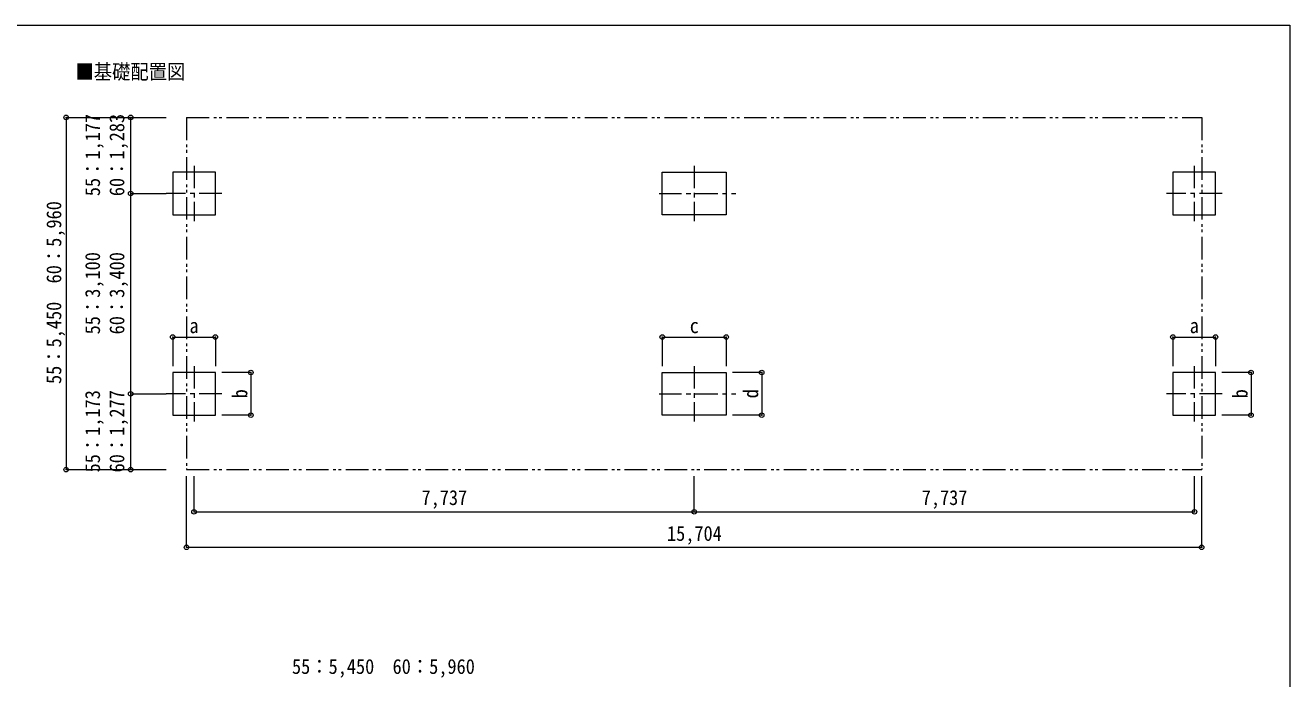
# Model space of a CAD drawing. Units: millimetres at full size, sheet at 1:70. Extents: x -19675 to 19675, y -13580 to 13580.
# Drawn here: x -875 to 18685, y 3468 to 13580 of the extents above; entities that cross this region are included whole.
import ezdxf
from ezdxf.enums import TextEntityAlignment as Align

# ---------------------------------------------------------------- set-up
doc = ezdxf.new("R2010")
doc.units = ezdxf.units.MM
doc.header["$LTSCALE"] = 70
doc.header["$PDMODE"] = 32
doc.header["$PDSIZE"] = 70
doc.linetypes.add('CHAIN1', pattern=[8, 5, -1, 1, -1])
doc.linetypes.add('DOUBLE_CHAIN1', pattern=[8.8, 5, -1, 0.6, -0.6, 0.6, -1])
for name, color, linetype, lineweight in [('0-8_TABLE1', 6, 'Continuous', 9), ('1-8', 6, 'Continuous', 9), ('1-A', 4, 'CHAIN1', 9), ('F-0', 7, 'Continuous', 9)]:
    doc.layers.add(name, color=color, linetype=linetype, lineweight=lineweight)
doc.layers.add('1-7', color=7, linetype='Continuous')
doc.styles.add('ＭＳ ゴシック', font='')
doc.styles.get('ＭＳ ゴシック').set_extended_font_data('MS Gothic')

msp = doc.modelspace()

# ---------------------------------------------------------------- linework, layer by layer
at = {"layer": '1-8'}
for p, q in [((-243.96, 12154.37), (1306.04, 12154.37)), ((-243.96, 12154.37), (-243.96, 6704.35)), ((756.04, 10977.35), (1306.04, 10977.35)), ((1405.04, 8755.99), (1405.04, 8305.99)), ((1405.04, 8755.99), (2065.04, 8755.99)), ((2065.04, 8755.99), (2065.04, 8305.99)), ((8978.54, 8755.99), (8978.54, 8305.99)), ((8978.54, 8755.99), (9968.54, 8755.99)), ((9968.54, 8755.99), (9968.54, 8305.99)), ((16878.04, 8755.99), (16878.04, 8305.99)), ((16878.04, 8755.99), (17538.04, 8755.99)), ((17538.04, 8755.99), (17538.04, 8305.99)), ((2614.04, 8206.99), (2164.04, 8206.99)), ((2614.04, 8206.99), (2614.04, 7546.94)), ((10517.54, 8206.99), (10067.54, 8206.99)), ((10517.54, 8206.99), (10517.54, 7546.94)), ((18087.04, 8206.99), (17637.04, 8206.99)), ((18087.04, 8206.99), (18087.04, 7546.94)), ((756.04, 7877.35), (1306.04, 7877.35)), ((2614.04, 7546.94), (2164.04, 7546.94)), ((10517.54, 7546.94), (10067.54, 7546.94)), ((18087.04, 7546.94), (17637.04, 7546.94)), ((-243.96, 6704.35), (1306.04, 6704.35)), ((1619.54, 5502.24), (1619.54, 6601.88)), ((1735.04, 6051.88), (1735.04, 6601.88)), ((9473.54, 6051.88), (9473.54, 6601.88)), ((17212.04, 6051.88), (17212.04, 6601.88)), ((17323.54, 5502.24), (17323.54, 6601.88)), ((1619.54, 5502.24), (17323.54, 5502.24))]:
    msp.add_line(p, q, dxfattribs=at)
for points in [[(756.04, 6704.35), (756.04, 7877.35), (756.04, 10977.35), (756.04, 12154.37)], [(1735.04, 6051.88), (9473.54, 6051.88), (17212.04, 6051.88)]]:
    msp.add_lwpolyline(points, dxfattribs=at)
for p in [(-243.96, 12154.37), (756.04, 12154.37), (756.04, 10977.35), (1405.04, 8755.99), (2065.04, 8755.99), (8978.54, 8755.99), (9968.54, 8755.99), (16878.04, 8755.99), (17538.04, 8755.99), (2614.04, 8206.99), (10517.54, 8206.99), (18087.04, 8206.99), (756.04, 7877.35), (2614.04, 7546.94), (10517.54, 7546.94), (18087.04, 7546.94), (-243.96, 6704.35), (756.04, 6704.35), (1735.04, 6051.88), (9473.54, 6051.88), (17212.04, 6051.88), (1619.54, 5502.24), (17323.54, 5502.24)]:
    msp.add_point(p, dxfattribs=at)
at = {"layer": '1-A', "color": 7, "linetype": 'DOUBLE_CHAIN1'}
for p, q in [((1619.54, 12154.37), (1619.54, 6704.35)), ((1619.54, 6704.35), (17323.54, 6704.35))]:
    msp.add_line(p, q, dxfattribs=at)
at = {"layer": '1-A'}
for p, q in [((1735.04, 11407.39), (1735.04, 10547.35)), ((9473.54, 11406.99), (9473.54, 10546.94)), ((17208.04, 11407.39), (17208.04, 10547.35)), ((2165.04, 10977.35), (1305.04, 10977.35)), ((8928.54, 10976.94), (10118.54, 10976.94)), ((17638.04, 10977.35), (16778.04, 10977.35)), ((1735.04, 8307.39), (1735.04, 7447.35)), ((9473.54, 8306.99), (9473.54, 7446.94)), ((17208.04, 8307.39), (17208.04, 7447.35)), ((2165.04, 7877.35), (1305.04, 7877.35)), ((8928.54, 7876.94), (10118.54, 7876.94)), ((17638.04, 7877.35), (16778.04, 7877.35))]:
    msp.add_line(p, q, dxfattribs=at)
at = {"layer": '1-A', "linetype": 'Continuous'}
for p, q in [((8978.54, 10646.94), (8978.54, 11306.99)), ((8978.54, 7546.94), (8978.54, 8206.99))]:
    msp.add_line(p, q, dxfattribs=at)
at = {"layer": '1-A', "color": 7, "linetype": 'DOUBLE_CHAIN1'}
msp.add_lwpolyline([(1619.54, 12154.37), (17323.54, 12154.37), (17323.54, 6704.35)], dxfattribs=at)
at = {"layer": '1-A', "linetype": 'Continuous'}
for points in [[(2065.04, 10647.35), (2065.04, 11307.39), (1405.04, 11307.39), (1405.04, 10647.35)], [(17538.04, 10647.35), (17538.04, 11307.39), (16878.04, 11307.39), (16878.04, 10647.35)], [(2065.04, 7547.35), (2065.04, 8207.39), (1405.04, 8207.39), (1405.04, 7547.35)], [(17538.04, 7547.35), (17538.04, 8207.39), (16878.04, 8207.39), (16878.04, 7547.35)]]:
    msp.add_lwpolyline(points, close=True, dxfattribs=at)
for points in [[(8978.54, 11306.99), (9968.54, 11306.99), (9968.54, 10646.94), (8978.54, 10646.94)], [(8978.54, 8206.99), (9968.54, 8206.99), (9968.54, 7546.94), (8978.54, 7546.94)]]:
    msp.add_lwpolyline(points, dxfattribs=at)
at = {"layer": 'F-0', "color": 5, "lineweight": 5}
for p, q in [((-19674.8, 13580), (18685.2, 13580)), ((18685.2, 13580), (18685.2, -13580))]:
    msp.add_line(p, q, dxfattribs=at)

# ---------------------------------------------------------------- texts
at = {"layer": '0-8_TABLE1', "color": 7, "style": 'ＭＳ ゴシック', "width": 0.9}
msp.add_text('55：5,450\u300060：5,960', height=230.9, dxfattribs=at).set_placement((3250.31, 3473.62), align=Align.BOTTOM_LEFT)
at = {"layer": '1-7', "style": 'ＭＳ ゴシック', "width": 0.9}
msp.add_text('■基礎配置図', height=230.9, dxfattribs=at).set_placement((-99.85, 12677.21), align=Align.BOTTOM_LEFT)
at = {"layer": '1-8', "color": 7, "style": 'ＭＳ ゴシック', "width": 0.9}
for s, p in [('55：1,177', (350, 10935.5)), ('60：1,283', (726.04, 10935.5)), ('55：5,450\u300060：5,960', (-248.96, 8029.18)), ('55：3,100', (350, 8796.99)), ('60：3,400', (726.04, 8796.99)), ('55：1,173', (350, 6660.67)), ('60：1,277', (726.04, 6660.67)), ('b', (2628.89, 7806.96)), ('d', (10532.39, 7806.96)), ('b', (18101.89, 7806.96))]:
    msp.add_text(s, height=230.9, rotation=90, dxfattribs=at).set_placement(p, align=Align.BOTTOM_LEFT)
for s, p in [('a', (1665.04, 8746.82)), ('c', (9403.54, 8746.82)), ('a', (17138.04, 8746.82)), ('7,737', (5254.29, 6086.88)), ('7,737', (12992.79, 6086.88)), ('15,704', (9051.54, 5532.24))]:
    msp.add_text(s, height=230.9, dxfattribs=at).set_placement(p, align=Align.BOTTOM_LEFT)

doc.saveas('drawing.dxf')
